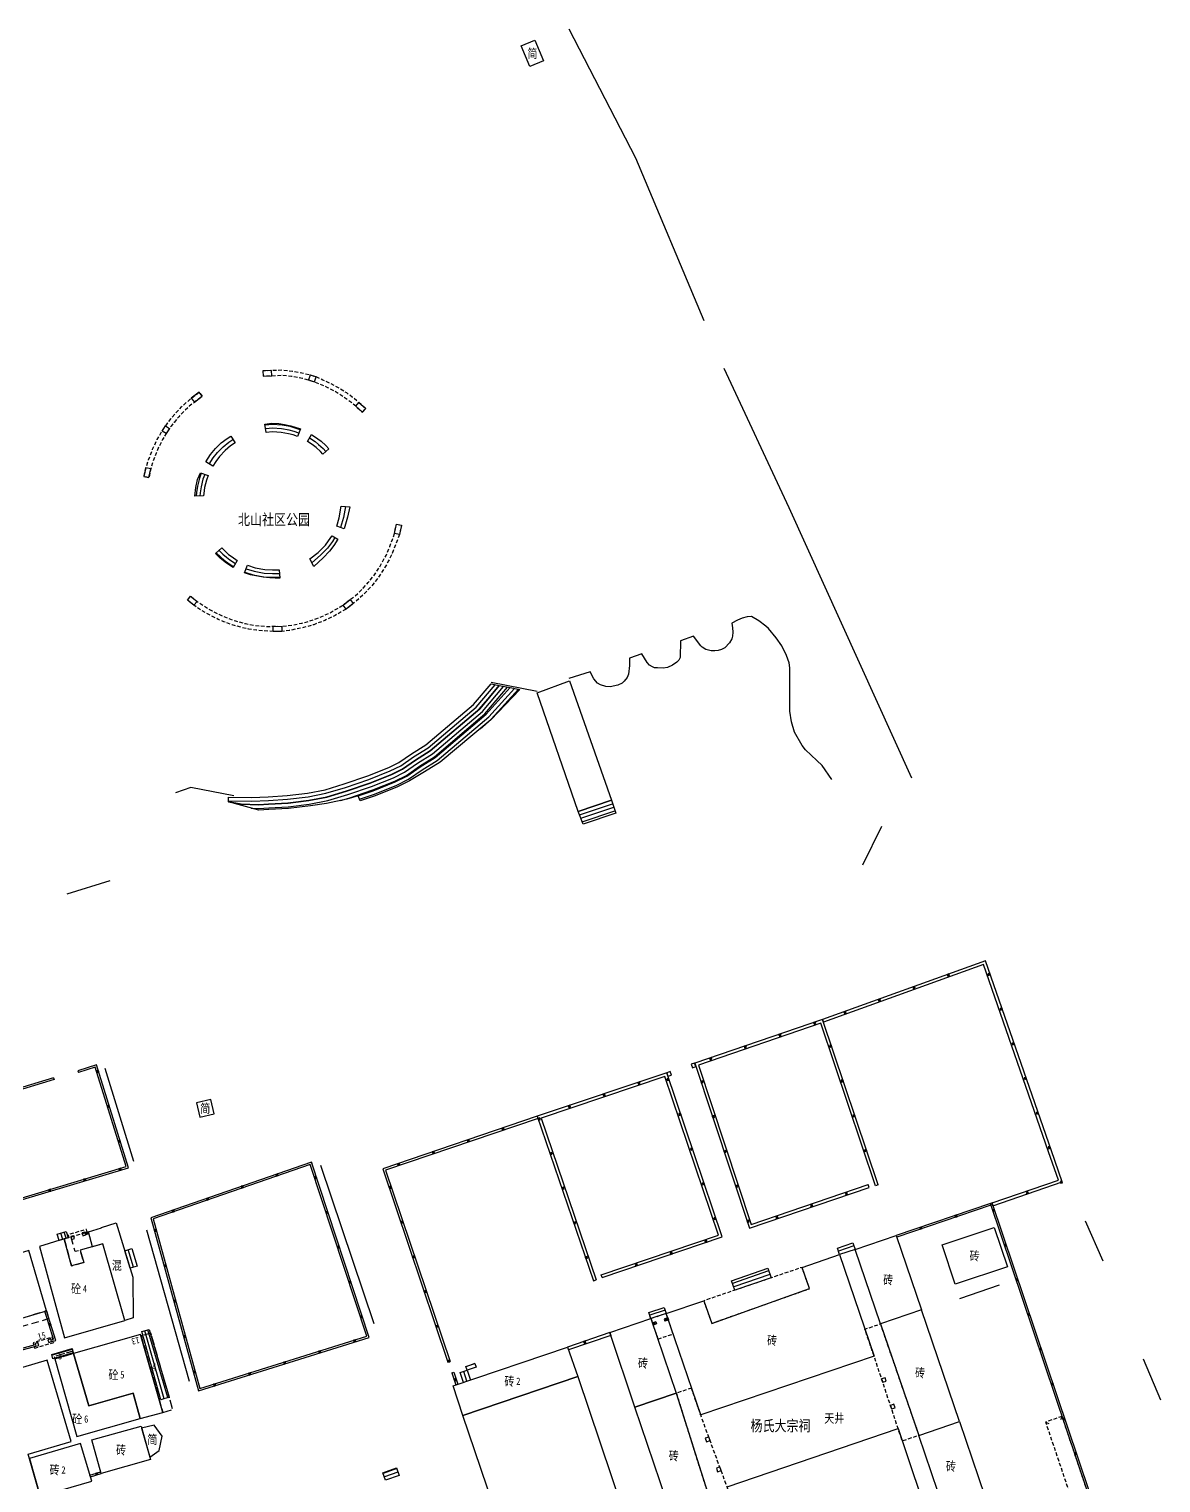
# Model space of a CAD drawing. Extents: x 395778 to 396698, y 996972 to 998012.
# Drawn here: x 396341.4 to 396495.8, y 997768.1 to 997966.4 of the extents above; entities that cross this region are included whole.
import ezdxf
from ezdxf.enums import TextEntityAlignment as Align

# ---------------------------------------------------------------- set-up
doc = ezdxf.new("R2010")
doc.units = 0
doc.header["$LTSCALE"] = 0.5
for name, pattern in [('X32', [1.5, 1, -0.5]), ('X39', [3, 2.5, -0.5]), ('X5', [3, 2, -1])]:
    doc.linetypes.add(name, pattern=pattern)
doc.layers.get('0').update_dxf_attribs({"linetype": 'CONTINUOUS'})
doc.layers.add('ASSIST', color=7, linetype='CONTINUOUS', plot=False)
doc.layers.add('JMD', color=6, linetype='CONTINUOUS')
doc.layers.add('门牌号', color=2, linetype='CONTINUOUS')
doc.styles.add('宋体', font='')
doc.styles.add('正等线体', font='simhei.ttf')
doc.styles.add('细等线体', font='', dxfattribs={"width": 0.8})
doc.styles.get('宋体').set_extended_font_data('SimSun')
doc.styles.get('细等线体').set_extended_font_data('SimSun')
doc.linetypes.add('444', pattern='A,4.5,[145,AAA.SHX,S=1,R=0,X=0,Y=1],4.5,-0.5,[146,AAA.SHX,S=1,R=0,X=0,Y=0],-0.5', length=10)

# ---------------------------------------------------------------- blocks, each defined once
blk = doc.blocks.new('*U0')
at = {"linetype": 'Continuous'}
for points in [[(0, 0), (0.5, 0.5), (-0.5, 0.5)], [(0, 0), (-0.5, 0.5), (-0.5, -0.5)], [(0, 0), (-0.5, -0.5), (0.5, -0.5)], [(0, 0), (0.5, -0.5), (0.5, 0.5)]]:
    blk.add_solid(points, dxfattribs=at)
blk = doc.blocks.new('gc002')
blk.add_lwpolyline([(-0.5, -0.5), (0.5, -0.5), (0.5, 0.5), (-0.5, 0.5), (-0.5, -0.5)])
at = {"linetype": 'Continuous'}
blk.add_blockref('*U0', (0, 0), dxfattribs=at)
blk = doc.blocks.new('gc291')
blk.add_lwpolyline([(-0.5, -0.5), (0.5, -0.5), (0.5, 0.5), (-0.5, 0.5), (-0.5, -0.5)])

msp = doc.modelspace()

# ---------------------------------------------------------------- linework, layer by layer
at = {"layer": 'ASSIST', "linetype": 'Continuous', "flags": 128}
for points in [[(396433.52, 997926.54), (396424.2, 997948.74), (396415.1, 997966.35)], [(396436.19, 997920.12), (396445.05, 997901.11), (396461.77, 997864.21)], [(396355.73, 997811.92), (396351.79, 997824.6)], [(396388.47, 997789.76), (396381.21, 997811.36)], [(396363.29, 997781.89), (396357.5, 997802.53)]]:
    msp.add_lwpolyline(points, dxfattribs=at)
at = {"layer": 'ASSIST', "linetype": 'Continuous', "elevation": 7.05, "flags": 128}
for points in [[(396416.34, 997859.65), (396410.72, 997875.84), (396415.12, 997877.48), (396420.85, 997861.17)], [(396417, 997857.89), (396416.34, 997859.65), (396420.85, 997861.17), (396421.46, 997859.39)]]:
    msp.add_lwpolyline(points, close=True, dxfattribs=at)
at = {"layer": 'ASSIST', "linetype": 'Continuous', "flags": 128}
for points, elevation in [([(396455.14, 997852.36), (396457.76, 997857.62)], 4), ([(396346.63, 997848.43), (396352.47, 997850.22)], 4.27), ([(396487.94, 997798.29), (396485.52, 997803.78)], -992.46), ([(396495.81, 997779.35), (396493.43, 997784.94)], -992.8)]:
    msp.add_lwpolyline(points, dxfattribs=dict(at, elevation=elevation))
for points in [[(396346.77, 997801.51), (396345.53, 997801.13), (396345.27, 997802), (396346.5, 997802.34)], [(396356.16, 997797.64), (396355.2, 997797.35), (396354.47, 997799.74), (396355.43, 997800.03)], [(396453.79, 997800.8), (396454.08, 997799.92), (396451.98, 997799.2), (396451.68, 997800.08)], [(396442.17, 997797.37), (396442.63, 997796.03), (396437.69, 997794.35), (396437.25, 997795.62)], [(396428.04, 997792), (396428.33, 997791.17), (396426.25, 997790.47), (396425.96, 997791.29)], [(396360.51, 997779.76), (396359.39, 997779.4), (396356.82, 997788.72), (396357.79, 997788.99)], [(396347.28, 997786.38), (396347.44, 997785.79), (396344.68, 997785.01), (396344.52, 997785.6)], [(396402.23, 997784.36), (396402.4, 997783.86), (396401.16, 997783.44), (396400.99, 997783.94)], [(396401.61, 997782.1), (396400.68, 997781.78), (396400.23, 997783.12), (396401.16, 997783.44)], [(396391.53, 997770.11), (396391.9, 997769.08), (396390.05, 997768.45), (396389.69, 997769.46)]]:
    msp.add_lwpolyline(points, close=True, dxfattribs=at)
at = {"layer": 'JMD', "linetype": 'Continuous'}
for p, q in [((396416.34, 997859.65, 7.05), (396420.85, 997861.17, 7.05)), ((396416.51, 997859.18, 7.05), (396421.01, 997860.7, 7.05)), ((396416.69, 997858.71, 7.05), (396421.17, 997860.22, 7.05)), ((396416.87, 997858.25, 7.05), (396421.34, 997859.75, 7.05)), ((396449.66, 997831.28), (396449.79, 997830.9)), ((396348.09, 997824.26), (396348.16, 997824.02)), ((396344.76, 997823.33), (396344.83, 997823.09)), ((396410.74, 997818.07), (396410.84, 997817.79)), ((396379.93, 997811.83), (396380.01, 997811.59)), ((396455.99, 997808.37), (396455.86, 997808.75)), ((396457.26, 997808.72), (396456.88, 997808.6)), ((396472.77, 997806.25), (396472.54, 997806.17)), ((396472.54, 997806.17), (396472.62, 997805.93)), ((396472.9, 997805.87), (396472.77, 997806.25)), ((396345.53, 997801.13), (396345.27, 997802)), ((396346.01, 997801.28), (396345.74, 997802.13)), ((396346.48, 997801.43), (396346.22, 997802.26)), ((396349.07, 997802.18), (396349.14, 997801.94)), ((396459.69, 997801.82), (396459.77, 997801.58)), ((396355.2, 997797.35), (396354.47, 997799.74)), ((396355.68, 997797.5), (396354.95, 997799.89)), ((396453.92, 997800.39), (396451.82, 997799.67)), ((396454.08, 997799.92), (396451.98, 997799.2)), ((396418.39, 997795.64), (396418.76, 997795.77)), ((396419.57, 997796.07), (396419.44, 997796.45)), ((396442.3, 997796.97), (396437.38, 997795.25)), ((396442.46, 997796.5), (396437.53, 997794.8)), ((396442.63, 997796.03), (396437.69, 997794.35)), ((396343.81, 997791.55), (396343.57, 997791.48)), ((396428.17, 997791.64), (396426.09, 997790.94)), ((396428.33, 997791.17), (396426.25, 997790.47)), ((396426.45, 997789.86), (396426.55, 997789.58)), ((396426.93, 997790.02), (396427.02, 997789.74)), ((396428.06, 997790.41), (396428.15, 997790.13)), ((396428.53, 997790.58), (396428.63, 997790.29)), ((396359.39, 997779.4), (396356.82, 997788.72)), ((396359.86, 997779.55), (396357.23, 997788.83)), ((396360.34, 997779.7), (396357.64, 997788.95)), ((396420.63, 997788.56), (396420.76, 997788.18)), ((396347.31, 997786.27), (396344.55, 997785.49)), ((396347.44, 997785.79), (396344.68, 997785.01)), ((396414.87, 997786.6), (396415, 997786.23)), ((396398.56, 997784.52), (396398.85, 997784.62)), ((396402.24, 997784.33), (396401, 997783.91)), ((396402.4, 997783.86), (396401.16, 997783.44)), ((396399.07, 997783.07), (396399.35, 997783.17)), ((396400.68, 997781.78), (396400.23, 997783.12)), ((396401.15, 997781.95), (396400.7, 997783.28)), ((396399.62, 997781.43), (396399.91, 997781.52)), ((396480.07, 997776.37), (396480.51, 997776.15)), ((396482.33, 997777.14), (396482.11, 997776.69)), ((396391.57, 997770.02), (396389.72, 997769.36)), ((396349.78, 997768.9), (396349.71, 997769.14)), ((396351.26, 997769.33), (396351.19, 997769.57)), ((396391.73, 997769.55), (396389.89, 997768.9)), ((396391.9, 997769.08), (396390.05, 997768.45))]:
    msp.add_line(p, q, dxfattribs=at)
at = {"layer": 'JMD', "linetype": 'Continuous', "flags": 128}
for points, elevation in [([(396409.74, 997961.26), (396408.56, 997964.08), (396410.42, 997964.86), (396411.6, 997962.04)], 4.04), ([(396373.34, 997919.03), (396374.52, 997919.07), (396374.49, 997919.77), (396373.32, 997919.73)], -990.7), ([(396379.54, 997918.5), (396380.36, 997918.24), (396380.57, 997918.91), (396379.76, 997919.17)], 4.06), ([(396363.98, 997915.45), (396365.05, 997916.29), (396364.62, 997916.84), (396363.55, 997916.01)], 4.07), ([(396385.98, 997914.94), (396386.41, 997915.42), (396387.34, 997914.59), (396386.9, 997914.1)], 4.09), ([(396360.04, 997912.23), (396360.57, 997911.87), (396360.12, 997911.2), (396359.57, 997911.52)], 4.08), ([(396357.77, 997905.18), (396358.04, 997906.37), (396357.36, 997906.52), (396357.09, 997905.34)], 4.08), ([(396392.21, 997898.68), (396391.96, 997897.43), (396391.27, 997897.57), (396391.52, 997898.82), (396392.18, 997898.69)], 4.07), ([(396363.9, 997887.76), (396363.02, 997888.46), (396363.45, 997889.01), (396364.34, 997888.3)], 4.06), ([(396384.25, 997887.8), (396385.2, 997888.54), (396385.63, 997887.99), (396384.68, 997887.25)], 4.08), ([(396374.73, 997884.9), (396375.91, 997884.89), (396375.91, 997884.19), (396374.73, 997884.2)], 4.15), ([(396454.08, 997799.92), (396459.69, 997801.82), (396463.14, 997791.65), (396457.54, 997789.74)], 3.55), ([(396473.07, 997802.9), (396474.86, 997797.53), (396467.74, 997795.15), (396465.95, 997800.53)], -992.65), ([(396344.1, 997787.22), (396344.48, 997787.33), (396344.37, 997787.72), (396343.99, 997787.6)], 3.44), ([(396356.69, 997775.81), (396357.97, 997771.28), (396351.26, 997769.33), (396349.98, 997773.92)], 3.48)]:
    msp.add_lwpolyline(points, close=True, dxfattribs=dict(at, elevation=elevation))
at = {"layer": 'JMD', "linetype": 'X32', "flags": 128}
for points, elevation in [([(396386.9, 997914.1), (396387.34, 997914.59), (396386.41, 997915.42), (396385.5, 997916.17), (396384.75, 997916.72), (396383.72, 997917.38), (396382.58, 997917.99), (396381.49, 997918.49), (396380.57, 997918.91), (396379.76, 997919.17), (396378.64, 997919.41), (396377.33, 997919.66), (396375.88, 997919.82), (396374.49, 997919.77), (396373.32, 997919.73), (396373.34, 997919.03), (396374.52, 997919.07), (396376.01, 997919.16), (396377.2, 997919.03), (396378.72, 997918.73), (396379.54, 997918.5), (396380.36, 997918.24), (396382.14, 997917.49), (396383.3, 997916.88), (396384.31, 997916.24), (396385.45, 997915.39), (396385.98, 997914.95), (396386.9, 997914.1)], 4.09), ([(396357.76, 997905.18), (396357.14, 997905.32), (396357.09, 997905.34), (396357.36, 997906.52), (396357.73, 997907.62), (396358.26, 997909.04), (396358.9, 997910.37), (396359.57, 997911.52), (396360.33, 997912.65), (396360.79, 997913.24), (396361.45, 997914.02), (396362.22, 997914.81), (396363, 997915.53), (396363.55, 997916.01), (396364.62, 997916.84), (396365.05, 997916.29), (396363.98, 997915.45), (396363.27, 997914.9), (396362.49, 997914.17), (396361.83, 997913.47), (396361.19, 997912.71), (396360.78, 997912.18), (396360.12, 997911.2), (396359.64, 997910.39), (396359.09, 997909.32), (396358.74, 997908.51), (396358.29, 997907.29), (396358.04, 997906.37)], 4.08), ([(396384.08, 997887.7), (396384.25, 997887.8), (396385.2, 997888.54), (396385.76, 997888.94), (396386.36, 997889.47), (396387, 997890.11), (396387.69, 997890.86), (396388.33, 997891.65), (396389.23, 997892.96), (396390.11, 997894.56), (396390.65, 997895.8), (396390.99, 997896.75), (396391.08, 997897.02), (396391.27, 997897.57), (396391.52, 997898.82), (396392.21, 997898.68), (396391.96, 997897.43), (396390.95, 997894.85), (396390.46, 997893.82), (396389.92, 997892.87), (396389.27, 997891.86), (396388.69, 997891.07), (396387.98, 997890.22), (396387.19, 997889.39), (396386.4, 997888.64), (396385.63, 997887.99), (396384.68, 997887.25), (396384.11, 997886.94), (396383.17, 997886.39), (396382.3, 997885.95), (396381.74, 997885.69), (396380.24, 997885.12), (396378.85, 997884.72), (396376.88, 997884.31), (396375.91, 997884.19), (396374.73, 997884.2), (396373.47, 997884.26), (396372.42, 997884.36), (396371.39, 997884.52), (396370.51, 997884.71), (396369.14, 997885.09), (396367.98, 997885.52), (396367.23, 997885.84), (396366.25, 997886.33), (396364.78, 997887.15), (396363.9, 997887.76), (396363.02, 997888.46), (396363.45, 997889.01), (396364.34, 997888.3), (396365.75, 997887.36), (396366.38, 997886.99), (396367.29, 997886.54), (396368.43, 997886.03), (396369.58, 997885.63), (396370.94, 997885.27), (396372.19, 997885.04), (396373.81, 997884.88), (396374.73, 997884.9), (396375.91, 997884.89), (396377.38, 997885.08), (396378.61, 997885.33), (396379.33, 997885.51), (396380.69, 997885.96), (396382.46, 997886.74), (396383.87, 997887.57)], 4.09)]:
    msp.add_lwpolyline(points, close=True, dxfattribs=dict(at, elevation=elevation))
at = {"layer": 'JMD', "linetype": 'Continuous', "flags": 128}
for points in [[(396369.53, 997909.94), (396368.9, 997909.5), (396368.16, 997908.86), (396367.41, 997908.07), (396366.88, 997907.38), (396366.47, 997906.74), (396365.53, 997907.32), (396366.17, 997908.35), (396366.84, 997909.15), (396367.63, 997909.9), (396368.44, 997910.53), (396368.92, 997910.83)], [(396378.05, 997910.77), (396377.43, 997910.99), (396376.8, 997911.17), (396375.8, 997911.35), (396374.64, 997911.42), (396373.78, 997911.32), (396373.58, 997912.47), (396374.22, 997912.58), (396374.54, 997912.59), (396375.48, 997912.54), (396376.28, 997912.43), (396377.12, 997912.25), (396377.71, 997912.08), (396378.44, 997911.82)], [(396381.48, 997908.36), (396381.19, 997908.74), (396380.57, 997909.3), (396380.05, 997909.69), (396379.42, 997910.1), (396379.93, 997911.08), (396380.82, 997910.48), (396381.25, 997910.13), (396381.89, 997909.57), (396382.33, 997909.11)], [(396365.85, 997905.46), (396365.62, 997904.82), (396365.37, 997903.82), (396365.25, 997903.03), (396365.22, 997902.67), (396364.04, 997902.66), (396364.16, 997903.81), (396364.38, 997904.92), (396364.78, 997905.83)], [(396383.38, 997898.56), (396383.74, 997899.67), (396384, 997901.29), (396385.17, 997901.2), (396384.86, 997899.78), (396384.39, 997898.19)], [(396379.7, 997894.09), (396380.85, 997894.95), (396381.84, 997895.96), (396382.59, 997897), (396382.74, 997897.25), (396383.54, 997896.77), (396382.98, 997895.9), (396382.4, 997895.15), (396381.53, 997894.25), (396380.24, 997893.06)], [(396367.72, 997895.58), (396368.2, 997895.1), (396368.64, 997894.71), (396369.1, 997894.36), (396369.82, 997893.89), (396369.27, 997892.91), (396368.35, 997893.5), (396367.47, 997894.21), (396366.84, 997894.83)], [(396371.21, 997893.22), (396372.24, 997892.89), (396373.56, 997892.64), (396374.64, 997892.58), (396375.52, 997892.61), (396375.64, 997891.45), (396375, 997891.48), (396374.25, 997891.52), (396373.33, 997891.58), (396371.63, 997891.91), (396370.79, 997892.19)], [(396368.62, 997861.6), (396371.76, 997861.56), (396374.04, 997861.65), (396376.64, 997861.8), (396379.4, 997862.16), (396381.79, 997862.61), (396384.41, 997863.4), (396387.61, 997864.49), (396390.49, 997865.63), (396391.85, 997866.31), (396393.57, 997867.5), (396395.55, 997868.74), (396402.05, 997874.24), (396404.43, 997877.03), (396405.55, 997876.82), (396402.89, 997873.66), (396396.15, 997867.9), (396394.14, 997866.64), (396392.37, 997865.42), (396390.91, 997864.7), (396387.96, 997863.52), (396384.72, 997862.42), (396382.04, 997861.61), (396379.56, 997861.14), (396376.74, 997860.78), (396374.09, 997860.63), (396372.76, 997860.57), (396370.35, 997860.66), (396368.63, 997860.95)], [(396368.63, 997860.95), (396370.35, 997860.66), (396372.76, 997860.57), (396374.09, 997860.63), (396376.74, 997860.78), (396379.56, 997861.14), (396382.04, 997861.61), (396384.72, 997862.42), (396387.96, 997863.52), (396390.91, 997864.7), (396392.37, 997865.42), (396394.14, 997866.64), (396396.15, 997867.9), (396402.89, 997873.66), (396405.55, 997876.82), (396407.05, 997876.54), (396405.8, 997875.17), (396403.77, 997872.93), (396399.49, 997869.29), (396396.79, 997867), (396394.75, 997865.72), (396392.94, 997864.47), (396391.36, 997863.68), (396388.35, 997862.48), (396386.31, 997861.79), (396384.76, 997861.31), (396382, 997860.74), (396379.79, 997860.43), (396376.8, 997860.04), (396374.13, 997859.89), (396372.76, 997859.83)], [(396386.31, 997861.79), (396388.35, 997862.48), (396391.36, 997863.68), (396392.94, 997864.47), (396394.75, 997865.72), (396396.79, 997867), (396403.77, 997872.93), (396407.05, 997876.54), (396408.34, 997876.29), (396404.42, 997872.16), (396401.97, 997870.09), (396397.5, 997866.35), (396395.37, 997865.05), (396393.32, 997863.82), (396391.67, 997863), (396388.61, 997861.78), (396386.58, 997861.09)], [(396364.25, 997819.9), (396364.71, 997817.96), (396366.66, 997818.41), (396366.2, 997820.36)], [(396379.77, 997811.51), (396358.35, 997804.08), (396364.71, 997780.94), (396387.47, 997788.09)], [(396347.22, 997801.28), (396347.6, 997801.39), (396347.49, 997801.78), (396347.11, 997801.67)], [(396348.77, 997801.77), (396349.15, 997801.88), (396349.04, 997802.27), (396348.66, 997802.16)], [(396349.51, 997802.31), (396351.32, 997802.86), (396351.3, 997802.91), (396353.32, 997803.52), (396355.58, 997796.11), (396355.61, 997790.56), (396354.5, 997790.23), (396351.5, 997800.66), (396350.08, 997800.27), (396349.51, 997802.31)], [(396336.24, 997789.32), (396343.81, 997791.55), (396341.38, 997799.78), (396333.69, 997797.38)], [(396346.26, 997787.86), (396354.5, 997790.23), (396351.5, 997800.66), (396348.4, 997799.8), (396348.87, 997798.13), (396347.2, 997797.67), (396346.2, 997801.34), (396342.82, 997800.31)], [(396428.33, 997791.17), (396428.33, 997791.17), (396433.45, 997792.91), (396434.54, 997789.83), (396447.88, 997794.56), (396446.85, 997797.46), (396451.98, 997799.2), (396456.68, 997785.36), (396433.03, 997777.33)], [(396420.63, 997788.56), (396426.25, 997790.47), (396429.7, 997780.29), (396424.07, 997778.38)], [(396457.54, 997789.74), (396462.79, 997774.54), (396468.34, 997776.43), (396463.14, 997791.65)], [(396349.55, 997778.58), (396355.6, 997780.29), (396356.57, 997776.83), (396359.66, 997777.69), (396356.64, 997788.32), (396347.48, 997785.72)], [(396342.35, 997786.71), (396342.73, 997786.82), (396342.62, 997787.21), (396342.24, 997787.1)], [(396414.87, 997786.6), (396416.25, 997782.56), (396400.6, 997777.26), (396399.25, 997781.3)], [(396341.28, 997772), (396347.16, 997773.73), (396343.89, 997784.82), (396332.98, 997781.58), (396332.98, 997781.58), (396338.09, 997764.8), (396342.95, 997766.24)], [(396349.55, 997778.58), (396347.48, 997785.72), (396344.92, 997785), (396347.93, 997774.4), (396356.57, 997776.83), (396355.6, 997780.29)], [(396411.3, 997745.66), (396400.6, 997777.26), (396416.25, 997782.56), (396426.92, 997751), (396426.03, 997750.7)], [(396429.69, 997780.32), (396434.53, 997764.94), (396429.21, 997763.14), (396424.07, 997778.38)], [(396359.57, 997774.46), (396358.49, 997775.95), (396356.77, 997775.52), (396357.89, 997771.57), (396359.17, 997772.5)], [(396466.23, 997764.36), (396462.79, 997774.54), (396468.34, 997776.43), (396471.81, 997766.27)], [(396464.59, 997761.6), (396441.25, 997753.68), (396436.62, 997767.55), (396459.96, 997775.47)], [(396342.95, 997766.24), (396349.96, 997768.3), (396348.45, 997773.42), (396341.46, 997771.38)]]:
    msp.add_lwpolyline(points, close=True, dxfattribs=at)
for points in [[(396378.4, 997911.71), (396377.73, 997911.94), (396377.02, 997912.14), (396375.92, 997912.34), (396374.62, 997912.43), (396373.61, 997912.31)], [(396378.23, 997911.24), (396377.58, 997911.47), (396376.91, 997911.65), (396375.86, 997911.84), (396374.63, 997911.92), (396373.7, 997911.81)], [(396366, 997907.03), (396366.53, 997907.87), (396367.13, 997908.61), (396367.89, 997909.38), (396368.67, 997910.01), (396369.23, 997910.38)], [(396379.68, 997910.59), (396380.44, 997910.09), (396380.91, 997909.71), (396381.54, 997909.15), (396381.91, 997908.74)], [(396364.9, 997905.79), (396364.66, 997905.11), (396364.39, 997904.02), (396364.25, 997903.13), (396364.22, 997902.66)], [(396365.38, 997905.62), (396365.14, 997904.97), (396364.88, 997903.92), (396364.75, 997903.08), (396364.72, 997902.66)], [(396384.59, 997901.24), (396384.3, 997899.72), (396383.89, 997898.37)], [(396383.14, 997897.01), (396382.79, 997896.45), (396382.12, 997895.56), (396381.19, 997894.6), (396379.97, 997893.57)], [(396366.95, 997894.93), (396367.52, 997894.37), (396368.01, 997893.94), (396368.52, 997893.54), (396369.33, 997893.02)], [(396367.34, 997895.25), (396367.86, 997894.73), (396368.33, 997894.33), (396368.81, 997893.95), (396369.57, 997893.45)], [(396370.83, 997892.29), (396371.99, 997891.91), (396373.44, 997891.65), (396374.63, 997891.58), (396375.62, 997891.61)], [(396371.02, 997892.75), (396372.11, 997892.4), (396373.5, 997892.14), (396374.64, 997892.08), (396375.57, 997892.11)], [(396368.63, 997861.1), (396371.77, 997861.06), (396374.07, 997861.15), (396376.69, 997861.3), (396379.48, 997861.66), (396381.91, 997862.12), (396384.56, 997862.93), (396387.78, 997864.02), (396390.69, 997865.18), (396392.11, 997865.88), (396393.85, 997867.08), (396395.85, 997868.34), (396402.41, 997873.89), (396405, 997876.93)], [(396371.72, 997860.11), (396372.76, 997860.07), (396374.12, 997860.13), (396376.78, 997860.28), (396379.64, 997860.65), (396382.16, 997861.12), (396384.88, 997861.95), (396388.14, 997863.06), (396391.11, 997864.24), (396392.63, 997864.99), (396394.41, 997866.22), (396396.45, 997867.5), (396403.25, 997873.3), (396406.12, 997876.71)], [(396383.92, 997861.14), (396385.03, 997861.47), (396388.31, 997862.59), (396391.32, 997863.78), (396392.88, 997864.56), (396394.69, 997865.81), (396396.74, 997867.09), (396403.6, 997872.95), (396406.68, 997876.61)], [(396386.49, 997861.32), (396388.52, 997862.01), (396391.57, 997863.23), (396393.19, 997864.03), (396395.02, 997865.3), (396397.09, 997866.59), (396404.12, 997872.57), (396407.63, 997876.43)], [(396402.81, 997873.59), (396404.58, 997875.66)], [(396402.95, 997870.93), (396404.46, 997872.21), (396408.2, 997876.32)], [(396372.4, 997860.59), (396374.09, 997860.65), (396376.73, 997860.81), (396379.56, 997861.17), (396382.03, 997861.64), (396384.72, 997862.45), (396387.96, 997863.55), (396390.9, 997864.72), (396392.36, 997865.45), (396394.12, 997866.67), (396396.14, 997867.93), (396400.69, 997871.78)], [(396471.62, 997838.75), (396449.79, 997830.9)], [(396456.88, 997808.6), (396449.41, 997830.77), (396432.71, 997825.06), (396439.93, 997803.31), (396455.86, 997808.75)], [(396419.44, 997796.45), (396435.45, 997801.86), (396428.16, 997823.5), (396411.25, 997817.82), (396418.76, 997795.77)], [(396410.84, 997817.79), (396390.04, 997810.71), (396398.85, 997784.62)], [(396472.62, 997805.93), (396459.77, 997801.58)], [(396481.55, 997746.06), (396491.67, 997749.46), (396472.54, 997806.17)], [(396349.58, 997802.07), (396349.14, 997801.94)], [(396344.41, 997787.57), (396344.76, 997787.68), (396343.57, 997791.48)], [(396427.02, 997789.74), (396426.55, 997789.58)], [(396428.63, 997790.29), (396428.15, 997790.13)], [(396420.76, 997788.18), (396415, 997786.23)], [(396337.41, 997785.62), (396342.28, 997786.95)], [(396399.35, 997783.17), (396399.91, 997781.52)], [(396349.71, 997769.14), (396351.19, 997769.57)]]:
    msp.add_lwpolyline(points, dxfattribs=at)
at = {"layer": 'JMD', "linetype": '444', "flags": 128}
for points, elevation in [([(396450.93, 997864.02), (396449.58, 997865.93), (396448.86, 997866.59), (396447.32, 997868.05), (396446.86, 997868.64), (396445.84, 997870.46), (396445.43, 997871.89), (396445.17, 997873.31), (396445.17, 997874.59), (396445.18, 997875.74), (396445.17, 997879.24), (396445.08, 997879.93), (396444.73, 997880.91), (396444.11, 997882.22), (396443.31, 997883.31), (396442.27, 997884.59), (396441.93, 997884.9), (396440.94, 997885.63), (396439.94, 997886.24), (396439.39, 997886.2), (396438.68, 997886.01), (396438.03, 997885.75), (396437.3, 997885.34), (396437.38, 997884.7), (396437.4, 997884.09), (396437.38, 997883.54), (396437.26, 997883.19), (396436.96, 997882.66), (396436.33, 997881.97), (396435.85, 997881.73), (396435.4, 997881.59), (396434.97, 997881.54), (396434.47, 997881.57), (396433.72, 997881.74), (396433.23, 997882.03), (396433.05, 997882.25), (396432.07, 997883.55), (396430.29, 997882.91), (396430.22, 997880.66), (396430.07, 997880.3), (396429.76, 997880), (396429.2, 997879.62), (396428.51, 997879.27), (396427.91, 997879.21), (396427.13, 997879.22), (396426.72, 997879.24), (396426.45, 997879.35), (396426.05, 997879.59), (396425.72, 997879.98), (396425.01, 997881.16), (396423.33, 997880.57), (396423.32, 997879.54), (396423.2, 997878.39), (396422.99, 997877.91), (396422.57, 997877.4), (396422.3, 997877.13), (396421.75, 997876.89), (396420.7, 997876.65), (396420.07, 997876.69), (396419.35, 997876.9), (396418.95, 997877.12), (396418.45, 997877.72), (396417.94, 997878.69), (396415.03, 997877.76)], 2.77), ([(396369.35, 997861.76), (396363.5, 997862.9), (396361.37, 997862.19)], 7.05), ([(396468.37, 997793.24), (396473.78, 997795.06)], -992.65)]:
    msp.add_lwpolyline(points, dxfattribs=dict(at, elevation=elevation))
msp.add_lwpolyline([(396410.73, 997876.02), (396404.47, 997877.23)], dxfattribs=at)
at = {"layer": 'JMD', "linetype": 'Continuous', "elevation": 7.05}
for points in [[(396420.85, 997861.17), (396421.46, 997859.39)], [(396417, 997857.89), (396416.34, 997859.65)]]:
    msp.add_lwpolyline(points, dxfattribs=at)
at = {"layer": 'JMD', "color": 7, "linetype": 'Continuous', "flags": 128}
for points in [[(396471.87, 997839.26), (396449.66, 997831.28)], [(396457.26, 997808.72), (396449.66, 997831.28), (396432.21, 997825.31), (396439.67, 997802.81), (396455.99, 997808.37)], [(396419.57, 997796.07), (396435.96, 997801.61), (396428.42, 997824.01), (396410.74, 997818.07), (396418.39, 997795.64)], [(396410.74, 997818.07), (396389.66, 997810.9), (396398.56, 997784.52)], [(396379.93, 997811.83), (396358.05, 997804.24), (396364.54, 997780.62), (396387.79, 997787.92), (396379.93, 997811.83)], [(396472.54, 997806.17), (396459.69, 997801.82)], [(396481.63, 997745.82), (396491.99, 997749.31), (396472.77, 997806.25)], [(396349.51, 997802.31), (396349.07, 997802.18)], [(396344.48, 997787.33), (396345.07, 997787.51), (396343.81, 997791.55)], [(396426.93, 997790.02), (396426.45, 997789.86)], [(396428.53, 997790.58), (396428.06, 997790.41)], [(396420.63, 997788.56), (396414.87, 997786.6)], [(396337.49, 997785.38), (396342.35, 997786.71)], [(396399.07, 997783.07), (396399.62, 997781.43)], [(396349.78, 997768.9), (396351.26, 997769.33)]]:
    msp.add_lwpolyline(points, dxfattribs=at)
at = {"layer": 'JMD', "linetype": 'Continuous', "flags": 128}
for points, elevation in [([(396480.49, 997813.24), (396471.62, 997838.75)], 4.12), ([(396344.83, 997823.09), (396328.13, 997818), (396332.28, 997804.51), (396354.67, 997811.22), (396350.45, 997824.76), (396348.16, 997824.02)], -94.99), ([(396472.77, 997806.25), (396481.84, 997809.36), (396480.49, 997813.24)], 4.12)]:
    msp.add_lwpolyline(points, dxfattribs=dict(at, elevation=elevation))
at = {"layer": 'JMD', "color": 7, "linetype": 'Continuous', "flags": 128}
for points, elevation in [([(396480.87, 997813.36), (396471.87, 997839.26)], 4.12), ([(396344.76, 997823.33), (396327.82, 997818.16), (396332.11, 997804.2), (396354.99, 997811.06), (396350.62, 997825.08), (396348.09, 997824.26)], -94.99), ([(396472.9, 997805.87), (396482.35, 997809.12), (396480.87, 997813.36)], 4.12)]:
    msp.add_lwpolyline(points, dxfattribs=dict(at, elevation=elevation))
at = {"layer": 'JMD', "linetype": 'Continuous'}
for points in [[(396345.27, 997802), (396346.5, 997802.34)], [(396346.77, 997801.51), (396345.53, 997801.13)], [(396354.47, 997799.74), (396355.43, 997800.03)], [(396451.98, 997799.2), (396451.68, 997800.08)], [(396453.79, 997800.8), (396454.08, 997799.92)], [(396356.16, 997797.64), (396355.2, 997797.35)], [(396442.17, 997797.37), (396442.63, 997796.03)], [(396437.69, 997794.35), (396437.25, 997795.62)], [(396428.04, 997792), (396428.33, 997791.17)], [(396426.25, 997790.46), (396425.96, 997791.29)], [(396356.82, 997788.72), (396357.79, 997788.99)], [(396347.28, 997786.38), (396347.44, 997785.79)], [(396344.68, 997785.01), (396344.52, 997785.6)], [(396401.16, 997783.44), (396400.99, 997783.94)], [(396402.23, 997784.36), (396402.4, 997783.86)], [(396400.23, 997783.12), (396401.16, 997783.44)], [(396401.61, 997782.1), (396400.68, 997781.78)], [(396360.51, 997779.76), (396359.39, 997779.4)], [(396391.53, 997770.11), (396391.9, 997769.08)], [(396390.05, 997768.45), (396389.69, 997769.46)]]:
    msp.add_lwpolyline(points, dxfattribs=at)
at = {"layer": 'JMD', "linetype": 'X32', "flags": 128}
for points in [[(396349.36, 997802.27), (396349.25, 997802.65), (396346.74, 997801.91), (396346.85, 997801.54)], [(396433.45, 997792.91), (396434.54, 997789.83), (396447.88, 997794.56), (396446.85, 997797.46)], [(396427.19, 997787.69), (396429.27, 997788.39), (396428.33, 997791.17), (396426.25, 997790.47)], [(396456.68, 997785.36), (396455.43, 997789.03), (396457.54, 997789.74), (396462.79, 997774.54), (396460.53, 997773.78), (396459.96, 997775.47)], [(396342.18, 997786.46), (396344.78, 997787.22), (396344.57, 997787.94), (396341.97, 997787.18)], [(396431.78, 997781), (396429.7, 997780.29), (396434.53, 997764.94), (396437.2, 997765.83), (396436.62, 997767.55), (396433.03, 997777.33)], [(396482.33, 997777.14), (396480.07, 997776.37), (396487.78, 997753.52), (396490.04, 997754.29)]]:
    msp.add_lwpolyline(points, close=True, dxfattribs=at)
at = {"layer": 'JMD', "linetype": 'X5', "flags": 128}
for points in [[(396346.2, 997801.34), (396347.2, 997797.67), (396348.87, 997798.13), (396348.4, 997799.8), (396347.71, 997799.61), (396347.14, 997801.62)], [(396336.24, 997789.32), (396343.81, 997791.55), (396344.13, 997790.47), (396336.58, 997788.24)]]:
    msp.add_lwpolyline(points, close=True, dxfattribs=at)
at = {"layer": 'JMD', "linetype": 'X39', "flags": 128}
for points in [[(396359.66, 997777.69), (396361.01, 997778.08), (396358.05, 997788.51), (396356.69, 997788.12)], [(396344.83, 997785.31), (396344.92, 997785), (396347.48, 997785.72), (396347.39, 997786.04)]]:
    msp.add_lwpolyline(points, close=True, dxfattribs=at)

# ---------------------------------------------------------------- block references
at = {"layer": 'JMD', "linetype": 'Continuous', "xscale": 0.25, "yscale": 0.25}
for p, rotation in [((396466.82, 997837.32), 199.765872617648), ((396472.38, 997837.42), 109.1728818984799), ((396462.12, 997835.63), 199.765872617648), ((396457.41, 997833.94), 199.765872617648), ((396452.71, 997832.24), 199.765872617648), ((396474.02, 997832.7), 109.1728818984799), ((396448.57, 997830.78), 198.8788953048065), ((396439.11, 997827.54), 198.8788953048065), ((396443.84, 997829.16), 198.8788953048065), ((396450.76, 997827.64), 108.6016452519863), ((396475.66, 997827.98), 109.1728818984799), ((396434.38, 997825.92), 198.8788953048065), ((396350.76, 997824.2), 107.3079845373305), ((396424.6, 997822.6), 198.572954470542), ((396428.59, 997823.09), 108.6088760216053), ((396433.19, 997822.74), 288.3486105842227), ((396452.35, 997822.9), 108.6016452519863), ((396477.3, 997823.25), 109.1728818984799), ((396352.25, 997819.43), 107.3079845373305), ((396415.12, 997819.41), 198.572954470542), ((396419.86, 997821), 198.572954470542), ((396411, 997817.71), 288.8157629332954), ((396430.19, 997818.35), 108.6088760216053), ((396434.77, 997818), 288.3486105842227), ((396453.95, 997818.16), 108.6016452519863), ((396478.94, 997818.53), 109.1728818984799), ((396406.05, 997816.34), 198.7774000339182), ((396353.73, 997814.66), 107.3079845373305), ((396401.32, 997814.73), 198.7774000339182), ((396431.79, 997813.61), 108.6088760216053), ((396455.54, 997813.42), 108.6016452519863), ((396480.59, 997813.81), 109.1728818984799), ((396391.85, 997811.52), 198.7774000339182), ((396396.58, 997813.13), 198.7774000339182), ((396412.61, 997812.97), 288.8157629332954), ((396436.34, 997813.25), 288.3486105842227), ((396353.81, 997810.84), 16.68236394157884), ((396375.25, 997810.07), 199.1210977052594), ((396380.5, 997809.71), 108.1879640595375), ((396344.23, 997807.96), 16.68236394157884), ((396349.02, 997809.4), 16.68236394157884), ((396370.52, 997808.44), 199.1210977052594), ((396390.65, 997808.36), 288.6594328702211), ((396414.23, 997808.24), 288.8157629332954), ((396433.38, 997808.87), 108.6088760216053), ((396437.92, 997808.51), 288.3486105842227), ((396452.92, 997807.45), 18.82385201238979), ((396477.59, 997807.61), 18.96034070352264), ((396482.23, 997809.09), 109.1728818984799), ((396365.8, 997806.8), 199.1210977052594), ((396448.19, 997805.84), 18.82385201238979), ((396361.08, 997805.16), 199.1210977052594), ((396382.06, 997804.96), 108.1879640595375), ((396392.25, 997803.62), 288.6594328702211), ((396415.84, 997803.51), 288.8157629332954), ((396434.98, 997804.13), 108.6088760216053), ((396439.49, 997803.76), 288.3486105842227), ((396443.45, 997804.23), 18.82385201238979), ((396467.84, 997804.45), 198.7096879239432), ((396472.98, 997805.24), 108.6459820473386), ((396349.28, 997802.12), 196.1331597037704), ((396358.66, 997802.5), 285.3523476124503), ((396463.1, 997802.84), 198.7096879239432), ((396383.62, 997800.21), 108.1879640595375), ((396433.74, 997801), 18.69357857508868), ((396474.58, 997800.5), 108.6459820473386), ((396359.98, 997797.68), 285.3523476124503), ((396393.84, 997798.89), 288.6594328702211), ((396417.45, 997798.78), 288.8157629332954), ((396424.27, 997797.79), 18.69357857508868), ((396429.01, 997799.39), 18.69357857508868), ((396476.18, 997795.76), 108.6459820473386), ((396385.18, 997795.46), 108.1879640595375), ((396395.44, 997794.15), 288.6594328702211), ((396361.31, 997792.86), 285.3523476124503), ((396344.27, 997789.67), 107.3207537152776), ((396386.74, 997790.71), 108.1879640595375), ((396426.68, 997789.81), 198.751563827797), ((396428.29, 997790.36), 198.7515636864662), ((396477.78, 997791.02), 108.6459820473386), ((396362.63, 997788.04), 285.3523476124503), ((396397.04, 997789.41), 288.6594328702211), ((396381.05, 997785.94), 17.44308703324943), ((396385.82, 997787.44), 17.44308703324943), ((396417.22, 997787.27), 198.7515638909047), ((396479.38, 997786.29), 108.6459820473386), ((396376.28, 997784.44), 17.44308703324943), ((396398.64, 997784.67), 288.6594328702211), ((396363.95, 997783.21), 285.3523476124503), ((396371.5, 997782.94), 17.44308703324943), ((396399.52, 997782.13), 288.7515638912797), ((396366.73, 997781.44), 17.44308703324943), ((396480.98, 997781.55), 108.6459820473386), ((396482.57, 997776.81), 108.6459820473386), ((396484.17, 997772.07), 108.6459820473386), ((396350.63, 997769.28), 16.4134480538243)]:
    msp.add_blockref('gc002', p, dxfattribs=dict(at, rotation=rotation))
at = {"layer": 'JMD', "linetype": 'Continuous', "yscale": 0.5, "zscale": 0.5}
for p, xscale, rotation in [((396428.73, 997823.85), 0.5, 288.3486105846496), ((396432.05, 997825), 0.5, 288.3486105846496), ((396458.02, 997782.1), 0.5000000000000002, 108.3960226113801), ((396459.23, 997778.47), 0.4999999999999998, 108.3960226113801), ((396433.98, 997774), 0.5000000000000002, 110.1793423221567), ((396435.49, 997769.92), 0.5, 110.1793423221568)]:
    msp.add_blockref('gc291', p, dxfattribs=dict(at, xscale=xscale, rotation=rotation))

# ---------------------------------------------------------------- texts
at = {"layer": 'JMD', "linetype": 'Continuous', "style": '细等线体', "width": 0.8}
msp.add_text('简', height=1.25, rotation=0.0011, dxfattribs=at).set_placement((396410.08, 997963.06, 4.04), align=Align.MIDDLE)
at = {"layer": 'JMD', "linetype": 'Continuous', "width": 0.8}
for s, height, style, p in [('北山社区公园', 1.5, '宋体', (396374.83, 997899.49)), ('简', 1.25, '细等线体', (396365.45, 997819.16)), ('砖', 1.25, '细等线体', (396470.4, 997799.03, -992.65)), ('混', 1.25, '细等线体', (396353.39, 997797.76)), ('砖', 1.25, '细等线体', (396458.61, 997795.78, 3.55)), ('砖', 1.25, '细等线体', (396442.77, 997787.51)), ('5', 1, '正等线体', (396345.66, 997785.41)), ('4', 1, '正等线体', (396358.48, 997783.89)), ('砖', 1.25, '细等线体', (396425.16, 997784.42)), ('砖', 1.25, '细等线体', (396462.95, 997783.1)), ('杨氏大宗祠', 1.5, '宋体', (396443.92, 997775.9)), ('天井', 1.25, '细等线体', (396451.25, 997776.9)), ('简', 1.25, '细等线体', (396358.23, 997774)), ('砖', 1.25, '细等线体', (396353.97, 997772.58, 3.48)), ('砖', 1.25, '细等线体', (396429.35, 997771.77)), ('砖', 1.25, '细等线体', (396467.17, 997770.35))]:
    msp.add_text(s, height=height, dxfattribs=dict(at, style=style)).set_placement(p, align=Align.MIDDLE)
at = {"layer": 'JMD', "linetype": 'Continuous', "style": '细等线体', "width": 0.8}
for s, p in [('砼', (396348.51, 997794.55)), ('砼', (396353.61, 997782.82)), ('砖', (396407.62, 997781.93)), ('砼', (396348.68, 997776.78)), ('砖', (396345.58, 997769.84))]:
    msp.add_text(s, height=1.25, dxfattribs=at).set_placement(p, align=Align.MIDDLE_RIGHT)
at = {"layer": 'JMD', "linetype": 'Continuous', "style": '正等线体', "width": 0.8}
for s, p in [('4', (396348.76, 997794.55)), ('5', (396353.86, 997782.82)), ('2', (396407.87, 997781.93)), ('6', (396348.93, 997776.78)), ('2', (396345.83, 997769.84))]:
    msp.add_text(s, height=1, dxfattribs=at).set_placement(p, align=Align.MIDDLE_LEFT)
at = {"layer": '门牌号', "linetype": 'Continuous', "style": '细等线体', "width": 0.8}
for s, rotation, p in [('15', 12.8497, (396343.13, 997788.12)), ('13', 193.3829, (396355.94, 997787.44))]:
    msp.add_text(s, height=0.9, rotation=rotation, dxfattribs=at).set_placement(p, align=Align.MIDDLE)

doc.saveas('drawing.dxf')
